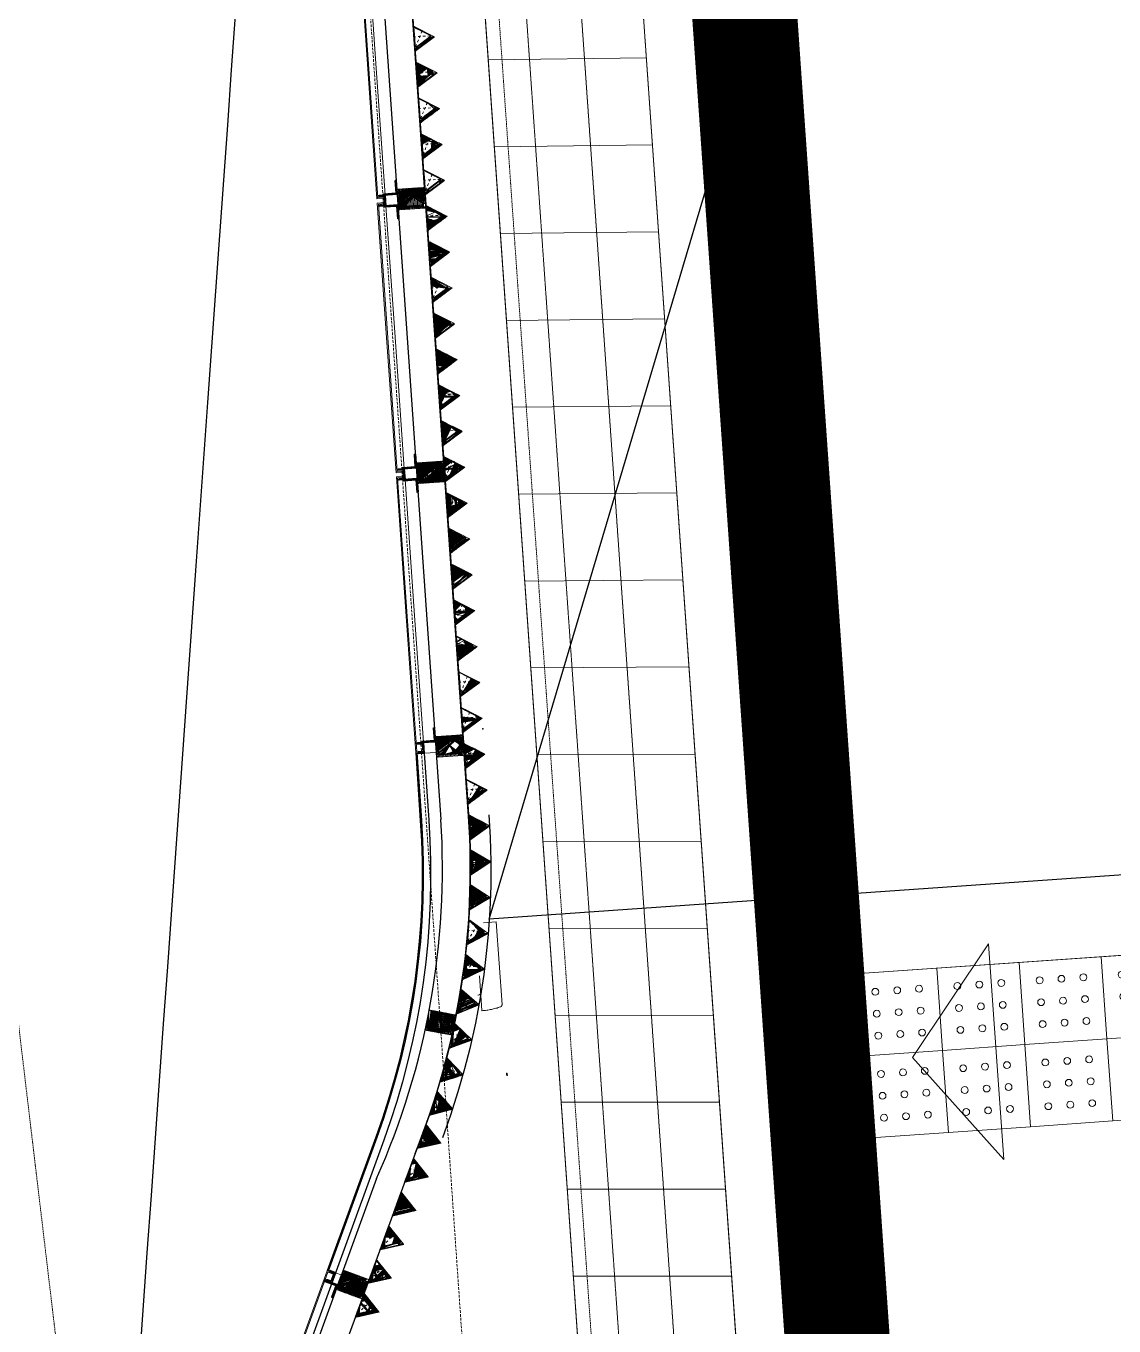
# Model space of a CAD drawing. Header units: millimetres. Extents: x 306 to 836129804, y -168137 to 818603917.
# Drawn here: x 834579970 to 834583933, y 818002923 to 818007661 of the extents above; entities that cross this region are included whole.
import ezdxf
from ezdxf.xclip import XClip

# ---------------------------------------------------------------- set-up
doc = ezdxf.new("R2010")
doc.units = ezdxf.units.MM
doc.header["$LTSCALE"] = 3
doc.header["$XCLIPFRAME"] = 0
doc.header["$PDMODE"] = 3
doc.header["$PDSIZE"] = 0.1
for name, pattern in [('ACAD_ISO03W100', [30, 12, -18]), ('B0606', [0.7813, 0.39065, -0.39065]), ('B0701', [2.34375, 1.5625, -0.78125]), ('B0703', [4.6875, 3.125, -1.5625]), ('Dash', [6, 3, -3]), ('Dash2', [6, 3, -3]), ('DASHED', [0.75, 0.5, -0.25])]:
    doc.linetypes.add(name, pattern=pattern)
for name, color, linetype, lineweight in [('3A35X-MAPE-P-CE-00-0$0$UAJ-05SYMB-a', 251, 'Continuous', 9), ('A-DETL-MBND', 251, 'Continuous', 13), ('Eva-New', 1, 'ACAD_ISO03W100', 18), ('Hatch (LTC&CB)', 252, 'Continuous', 35), ('UAJ-08META', 251, 'Continuous', 9), ('UAJ-21EXWA', 251, 'Continuous', 35), ('UAJ-21EXWA-a', 251, 'Continuous', 9), ('UAJ-21EXWA-c', 251, 'Continuous', 9), ('UAJ-22INWA', 251, 'Continuous', 35), ('UAJ-22INWA-a', 251, 'Continuous', 13), ('UAJ-23FLOR-h', 251, 'Continuous', 9), ('UAJ-23FLOR-y', 251, 'B0701', 9), ('UAJ-23FLOR-z', 251, 'B0703', 9), ('UAJ-32INFR-h', 251, 'Continuous', 9), ('UAJ-43FLFI-a', 251, 'Continuous', 0)]:
    doc.layers.add(name, color=color, linetype=linetype, lineweight=lineweight)
for name, color, linetype in [('_ANCILIARY HATCH', 1, 'Continuous'), ('_base', 251, 'Continuous'), ('_LTC', 251, 'Continuous'), ('_PARCEL BOUNDARY', 10, 'DASHED'), ('UAJ-90.5LAND', 251, 'Continuous')]:
    doc.layers.add(name, color=color, linetype=linetype)
doc.layers.get('UAJ-90.5LAND').off()
pattern_1 = [(45.00000000000012, (-109416.8442187309, -41196.64336895943), (-1.68379802270047, 1.683798022700463), []), (45.00000000000012, (-109415.7216861248, -41196.64336895943), (-1.68379802270047, 1.683798022700463), [])]

# ---------------------------------------------------------------- blocks, each defined once
blk = doc.blocks.new('SITE SLAB EDGE')
at = {"layer": 'A-DETL-MBND', "linetype": 'Continuous', "lineweight": 9, "elevation": 0.1232337725241558}
blk.add_lwpolyline([(-7012.872896918212, -44672.49956727235), (-4762.924683443969, -35912.49520633428), (-1871.170911264489, -44672.58578513574)], dxfattribs=at)
at = {"layer": 'UAJ-21EXWA'}
blk.add_line((-871.2646140982397, -44672.59457303805, 11000.62573784339), (-7012.885066950577, -44672.58809207904, 11000.66661525206), dxfattribs=at)
blk = doc.blocks.new('p32 uns')
at = {"linetype": 'Dash2', "lineweight": 13, "rotation": 4.000000000000001}
blk.add_blockref('SITE SLAB EDGE', (461907.9564732313, -261484.3400754929), dxfattribs=at)
blk = doc.blocks.new('GBP-P32-L00')
at = {"layer": 'UAJ-90.5LAND'}
blk.add_blockref('p32 uns', (834123619.6366563, 818311064.1160116), dxfattribs=at)
blk = doc.blocks.new('3A35X-MAGP-P-LD-00-0')
at = {"layer": '_base'}
blk.add_line((834586787.5835279, 818004764.5790011), (834581657.5779444, 818004405.9528768), dxfattribs=at)
blk.add_lwpolyline([(834581657.5779444, 818004405.9528768), (834583754.0550383, 818011469.3528466), (834586787.5835233, 818004764.5790652)], dxfattribs=at)
blk = doc.blocks.new('TECT 1')
at = {"layer": 'UAJ-43FLFI-a'}
blk.add_lwpolyline([(-59076.78399813175, 46774.62326622009), (-58776.78399825096, 46774.62326622009), (-58776.78399825096, 46474.62326622009), (-59076.78399813175, 46474.62326622009)], close=True, dxfattribs=at)
for centre in [(-59006.7840025425, 46704.6232624054), (-58926.7840025425, 46704.62326622009), (-58846.78400290012, 46704.62326967716), (-59006.78399837017, 46624.6232625246), (-58926.78399825096, 46624.6232663393), (-58846.78399837017, 46624.62326967716), (-59006.78399443626, 46544.6232625246), (-58926.78399443626, 46544.62326622009), (-58846.78399443626, 46544.62326967716)]:
    blk.add_circle(centre, 12.49999988079071, dxfattribs=at)
blk = doc.blocks.new('*U1122')
at = {"layer": 'UAJ-43FLFI-a', "rotation": 180.0000000006504}
for p in [(-58776.7839987716, 46474.62326551232), (-58776.78399867181, 46174.62326536152)]:
    blk.add_blockref('TECT 1', p, dxfattribs=at)
blk = doc.blocks.new('*U1123')
at = {"layer": 'UAJ-43FLFI-a', "color": 0, "linetype": 'ByBlock', "lineweight": -2, "transparency": 16777216, "rotation": 183.9987108891974}
for p in [(834584026.6748786, 818032405.9650335), (834584325.9445645, 818032426.8852423), (834583428.135507, 818032364.124616), (834583727.4051927, 818032385.0448247), (834582530.3264494, 818032301.3639896), (834582829.5961353, 818032322.2841984), (834583128.8658211, 818032343.2044072), (834581931.7870777, 818032259.523572), (834582231.0567635, 818032280.4437808), (834581333.247706, 818032217.6831545), (834581632.5173919, 818032238.6033633)]:
    blk.add_blockref('*U1122', p, dxfattribs=at)
blk = doc.blocks.new('*U2747')
at = {"layer": 'UAJ-08META'}
for points in [[(-149.9596436059248, 20236.47634795928, 0.4694968965557905), (-148.7202528253099, 20235.47623343792, 0.06957177866316808), (-79.70652264426613, 20245.13360806912, 0.1692726632853692), (-74.95964361320219, 20248.85401134531, -0.9968675389762413), (-74.95964361320219, 20248.85401134531, -0.001568687437969544), (-74.95964361320219, 20248.85401134531, 0.7164233928990368), (-74.95964361320219, 20248.85401134531, -0.001568687437623276), (-74.95964361320219, 20248.85401134531), (-74.97982232358996, 20258.78814953356), (-74.97982232706065, 20502.62791239461), (-149.9798223270606, 20502.62791263303), (-149.9596436059248, 20236.47634795928, -3.687036796879015)], [(-74.97982232706065, 20505.62791275224), (-6.450843270044897e-07, 20505.62791272449), (0.02230720977539164, 20204.30765622369, -0.3371827757911041), (-6.694854941939326, 20195.47741129822, -0.06783116957869373), (-73.98077894794389, 20186.36521245684, -0.4138860249649196), (-74.9798221743105, 20187.36521199966), (-74.97982149721324, 20505.62791251382)]]:
    blk.add_lwpolyline(points, format="xyb", dxfattribs=at)
blk = doc.blocks.new('*U1563')
at = {"layer": 'UAJ-21EXWA'}
for points in [[(85.00000035762787, 241), (85.00000071525574, 223.1525490283966), (54.00000011920929, 223.1525489091873), (54.00000011920929, 241.0000002384186), (50, 241.0000003576279), (50, 219.152548789978), (89.00000059604645, 219.1525489091873), (89.00000035762787, 241.0000002384186)], [(1085.000000238419, 241), (1085.000000715256, 223.1525489091873), (1054, 223.152548789978), (1054.000000119209, 241.0000002384186), (1050, 241.0000003576279), (1050, 219.152548789978), (1089.000000715256, 219.152548789978), (1089.000000357628, 241.0000002384186)], [(2085.000000238419, 241.0000000464916), (2085.000000715256, 223.152548955679), (2054, 223.1525488364697), (2054.000000119209, 241.0000002849102), (2050, 241.0000004041195), (2050, 219.1525488364697), (2089.000000715256, 219.1525488364697), (2089.000000357628, 241.0000002849102)]]:
    blk.add_lwpolyline(points, close=True, dxfattribs=at)
for points in [[(93.00000029812452, 224.9575130894608), (93.00000029812452, 178.9575130894608), (139.0000002981245, 178.9575130894608), (139.0000002981245, 174.9575130894608), (89.00000029812452, 174.9575132086701), (89.00000041733381, 224.9575129702515), (93.00000041733381, 224.9575129702515)], [(1045.99999934445, 224.9575130894608), (1045.99999946366, 178.9575132086701), (999.9999994636595, 178.9575130894608), (999.9999993444502, 174.9575129702515), (1049.99999934445, 174.9575130894608), (1049.99999946366, 224.9575130894608), (1045.999999225241, 224.9575130894608)], [(1093.000000298125, 224.9575129702515), (1093.000000178915, 178.9575130894608), (1139.000000298125, 178.9575130894608), (1139.000000298125, 174.9575130894608), (1089.000000298125, 174.9575130894608), (1089.000000298125, 224.9575128510422), (1093.000000536543, 224.9575129702515)], [(2045.99999934445, 224.9575131359524), (2045.99999946366, 178.9575132551617), (1999.99999946366, 178.9575131359524), (1999.99999934445, 174.9575130167431), (2049.99999934445, 174.9575131359524), (2049.99999946366, 224.9575131359524), (2045.999999225241, 224.9575131359524)], [(2093.000000298125, 224.9575130167431), (2093.000000178915, 178.9575131359524), (2139.000000298125, 178.9575131359524), (2139.000000298125, 174.9575131359524), (2089.000000298125, 174.9575131359524), (2089.000000298125, 224.9575128975339), (2093.000000536543, 224.9575130167431)]]:
    blk.add_lwpolyline(points, dxfattribs=at)
at = {"layer": 'UAJ-21EXWA-a'}
for points in [[(569.5000003576279, 250.0000039339066), (53.99999990708167, 250.0000001192093), (54.00000014550025, 224.1525490283966), (58.00000014550025, 224.1525490283966), (58.00000014550025, 246.0000003576279), (569.5000003576279, 246.0000039339066)], [(569.5000003576279, 250.0000040531158), (1062.000000476837, 250.0000001192093), (1062.000000238419, 224.1525489091873), (1058.000000238419, 224.1525490283966), (1058.000000238419, 246.0000003576279), (569.5000003576279, 246.0000039339066)], [(1569.500000357628, 250.0000038146973), (1077.000000476837, 250), (1077.000000715256, 224.1525489091873), (1081.000000715256, 224.1525490283966), (1081.000000715256, 246.0000002384186), (1569.500000357628, 246.0000038146973)], [(1569.500000357628, 250.0000040996075), (2062.000000476837, 250.0000001657009), (2062.000000238419, 224.152548955679), (2058.000000238419, 224.1525490748882), (2058.000000238419, 246.0000004041195), (1569.500000357628, 246.0000039803982)], [(2569.500000357628, 250.0000038611889), (2077.000000476837, 250.0000000464916), (2077.000000715256, 224.152548955679), (2081.000000715256, 224.1525490748882), (2081.000000715256, 246.0000002849102), (2569.500000357628, 246.0000038611889)], [(2569.500000357628, 250.0000041460991), (3062.000000476837, 250.0000002121925), (3062.000000238419, 224.1525490021706), (3058.000000238419, 224.1525491213798), (3058.000000238419, 246.0000004506111), (2569.500000357628, 246.0000040268898)]]:
    blk.add_lwpolyline(points, dxfattribs=at)
at = {"layer": 'UAJ-21EXWA-c'}
blk.add_line((50.00000010536917, 174.9575130894608), (89.00000029812452, 174.9575132086701), dxfattribs=at)
for points in [[(89.00000035762787, 241.0000002384186), (89.00000023841858, 246.0000003576279)], [(1050, 241.0000001192093), (1050, 246.0000003576279)], [(1089.000000357628, 241.0000002384186), (1089.000000119209, 246.0000002384186)], [(2050, 241.0000001657009), (2050, 246.0000004041195)], [(2089.000000357628, 241.0000002849102), (2089.000000119209, 246.0000002849102)], [(50.00000010536917, 174.9575130894608), (50, 219.152548789978)], [(89.00000059604645, 219.1525489091873), (89.00000041733381, 224.9575129702515)], [(89.00000059604645, 219.1525489091873), (569.5000004768372, 219.1525490283966)], [(1050, 219.152548789978), (569.5000004768372, 219.152548789978)], [(1049.99999946366, 224.9575130894608), (1050, 219.152548789978)], [(1089.000000715256, 219.152548789978), (1089.000000298125, 224.9575128510422)], [(1089.000000715256, 219.152548789978), (1569.500000357628, 219.1525490283966)], [(2050, 219.1525488364697), (1569.500000476837, 219.1525488364697)], [(2049.99999946366, 224.9575131359524), (2050, 219.1525488364697)], [(2089.000000715256, 219.1525488364697), (2089.000000298125, 224.9575128975339)], [(2089.000000715256, 219.1525488364697), (2569.500000357628, 219.1525490748882)], [(3050, 219.1525488829613), (2569.500000476837, 219.1525488829613)]]:
    blk.add_lwpolyline(points, dxfattribs=at)
blk = doc.blocks.new('*U1564')
at = {"layer": 'UAJ-21EXWA'}
for points in [[(85.00000035762787, 241), (85.00000071525574, 223.1525490283966), (54.00000011920929, 223.1525489091873), (54.00000011920929, 241.0000002384186), (50, 241.0000003576279), (50, 219.152548789978), (89.00000059604645, 219.1525489091873), (89.00000035762787, 241.0000002384186)], [(1085.000000238419, 241), (1085.000000715256, 223.1525489091873), (1054, 223.152548789978), (1054.000000119209, 241.0000002384186), (1050, 241.0000003576279), (1050, 219.152548789978), (1089.000000715256, 219.152548789978), (1089.000000357628, 241.0000002384186)], [(2082.65890061173, 240.9999998500018), (2082.658900969358, 223.1525487591891), (2051.658900373311, 223.1525486399798), (2051.65890049252, 240.9999999692111), (2047.658900254102, 241.0000002076297), (2047.658900373311, 219.1525485207706), (2086.658900969358, 219.1525486399798), (2086.65890061173, 240.9999999692111)]]:
    blk.add_lwpolyline(points, close=True, dxfattribs=at)
for points in [[(93.00000024524735, 247.1358023491725), (93.00000024524735, 201.1358023491725), (139.0000002452473, 201.1358023491725), (139.0000002452473, 197.1358023491725), (89.00000024524735, 197.1358024683817), (89.00000036445664, 247.1358022299632), (93.00000036445664, 247.1358022299632)], [(1045.999999291573, 247.1358023491725), (1045.999999410782, 201.1358024683817), (999.9999994107824, 201.1358023491725), (999.9999992915731, 197.1358022299632), (1049.999999291573, 197.1358023491725), (1049.999999410782, 247.1358023491725), (1045.999999172364, 247.1358023491725)], [(1093.000000245248, 247.1358022299632), (1093.000000126038, 201.1358023491725), (1139.000000245248, 201.1358023491725), (1139.000000245248, 197.1358023491725), (1089.000000245248, 197.1358023491725), (1089.000000245248, 247.1358021107539), (1093.000000483666, 247.1358022299632)], [(2043.658899545675, 247.1358021991742), (2043.658899664885, 201.1358021991742), (1997.658899784094, 201.1358021991742), (1997.658899545675, 197.1358020799649), (2047.658899545675, 197.1358020799649), (2047.658899784094, 247.1358020799649), (2043.658899426466, 247.1358021991742)]]:
    blk.add_lwpolyline(points, dxfattribs=at)
at = {"layer": 'UAJ-21EXWA-a'}
for points in [[(-1125.585230831924, 250.0000045711721), (2082.658901138105, 250.0000005492952), (2082.658900780477, 224.152549220064), (2078.658900899687, 224.1525493392733), (2078.658901018896, 246.0000005492952), (-1125.585230951134, 246.0000043327535)], [(569.5000003576279, 250.0000039339066), (53.99999990708167, 250.0000001192093), (54.00000014550025, 224.1525490283966), (58.00000014550025, 224.1525490283966), (58.00000014550025, 246.0000003576279), (569.5000003576279, 246.0000039339066)], [(569.5000003576279, 250.0000040531158), (1062.000000476837, 250.0000001192093), (1062.000000238419, 224.1525489091873), (1058.000000238419, 224.1525490283966), (1058.000000238419, 246.0000003576279), (569.5000003576279, 246.0000039339066)], [(1569.500000357628, 250.0000038146973), (1077.000000476837, 250), (1077.000000715256, 224.1525489091873), (1081.000000715256, 224.1525490283966), (1081.000000715256, 246.0000002384186), (1569.500000357628, 246.0000038146973)]]:
    blk.add_lwpolyline(points, dxfattribs=at)
at = {"layer": 'UAJ-21EXWA-c'}
for p, q in [((50.00000005249201, 197.1358023491725), (89.00000024524735, 197.1358024683817)), ((2086.658900653793, 197.1358020799649), (2047.658899545675, 197.1358020799649)), ((2086.658900969358, 219.1525486399798), (2086.658900653793, 197.1358020799649))]:
    blk.add_line(p, q, dxfattribs=at)
for points in [[(89.00000059604645, 219.1525489091873), (89.00000036445664, 247.1358022299632)], [(89.00000035762787, 241.0000002384186), (89.00000023841858, 246.0000003576279)], [(1049.999999410782, 247.1358023491725), (1050, 219.152548789978)], [(1050, 241.0000001192093), (1050, 246.0000003576279)], [(1089.000000715256, 219.152548789978), (1089.000000245248, 247.1358021107539)], [(1089.000000357628, 241.0000002384186), (1089.000000119209, 246.0000002384186)], [(2047.658899784094, 247.1358020799649), (2047.658900373311, 219.1525485207706)], [(2047.658900254102, 240.9999999692111), (2047.658900254102, 246.0000002076297)], [(2047.658900373311, 219.1525485207706), (-1125.585230831924, 219.1525493080343)], [(50.00000005249201, 197.1358023491725), (50, 219.152548789978)], [(89.00000059604645, 219.1525489091873), (569.5000004768372, 219.1525490283966)], [(1050, 219.152548789978), (569.5000004768372, 219.152548789978)], [(1089.000000715256, 219.152548789978), (1569.500000357628, 219.1525490283966)]]:
    blk.add_lwpolyline(points, dxfattribs=at)
blk = doc.blocks.new('*U|REF31821679')
at = {"layer": 'UAJ-32INFR-h'}
h = blk.add_hatch(dxfattribs=at)
h.set_pattern_fill('STAAL', color=256, style=0)
h.set_pattern_definition([(45, (0, 0), (-4.999999779477807, 4.999999779477808), []), (45, (1.7, 0), (-4.999999779477807, 4.999999779477808), []), (45, (1.8, 0), (-4.999999779477807, 4.999999779477808), []), (45, (1.9, 0), (-4.999999779477807, 4.999999779477808), []), (45, (2, 0), (-4.999999779477807, 4.999999779477808), []), (45, (2.1, 0), (-4.999999779477807, 4.999999779477808), []), (45, (2.2, 0), (-4.999999779477807, 4.999999779477808), []), (45, (2.3, 0), (-4.999999779477807, 4.999999779477808), [])])
edge = h.paths.add_edge_path(flags=16)
edge.add_arc((-40.499999999995, -28), 1.5, 180, 394.9306585423736)
edge.add_line((-40.499999999995, -29.5), (40.500000000005, -29.49999999999909))
edge.add_arc((40.500000000005, -27.99999999999909), 1.5, 270, 360)
edge.add_line((42.000000000005, -27.99999999999909), (41.99999999999864, 28.00000000000182))
edge.add_arc((40.49999999999864, 28.00000000000182), 1.5, 0, 90)
edge.add_line((40.49999999999864, 29.50000000000182), (-40.50000000000136, 29.50000000000182))
edge.add_arc((-40.50000000000136, 28.00000000000182), 1.5, 90, 180)
edge.add_line((-42.00000000000136, 28.00000000000182), (-41.999999999995, -28))
edge = h.paths.add_edge_path()
edge.add_arc((-45.499999999995, -32.99999999999909), 4.5, 180, 270)
edge.add_line((-45.499999999995, -37.49999999999909), (45.500000000005, -37.49999999999909))
edge.add_arc((45.500000000005, -32.99999999999909), 4.5, 270, 360)
edge.add_line((50.000000000005, -32.99999999999909), (50.00000000000045, 33))
edge.add_arc((45.50000000000045, 33), 4.5, 0, 90)
edge.add_line((45.50000000000045, 37.5), (-45.49999999999955, 37.50000000000182))
edge.add_arc((-45.49999999999955, 33.00000000000182), 4.5, 90, 180)
edge.add_line((-49.99999999999955, 33.00000000000182), (-49.999999999995, -32.99999999999909))
at = {"layer": 'UAJ-22INWA-a', "lineweight": -2}
for p, q in [((-49.99999999999955, 33.00000000000182), (-49.999999999995, -32.99999999999909)), ((45.50000000000045, 37.5), (-45.49999999999955, 37.50000000000182)), ((-42.00000000000136, 28.00000000000182), (-41.999999999995, -28)), ((40.49999999999864, 29.50000000000182), (-40.50000000000136, 29.50000000000182)), ((42.000000000005, -27.99999999999909), (41.99999999999864, 28.00000000000182)), ((50.000000000005, -32.99999999999909), (50.00000000000045, 33)), ((-45.499999999995, -37.49999999999909), (45.500000000005, -37.49999999999909)), ((-40.499999999995, -29.5), (40.500000000005, -29.49999999999909))]:
    blk.add_line(p, q, dxfattribs=at)
for centre, radius, start, end in [((-45.49999999999955, 33.00000000000182), 4.5, 90, 180), ((-40.50000000000136, 28.00000000000182), 1.5, 90, 180), ((40.49999999999864, 28.00000000000182), 1.5, 0, 90), ((45.50000000000045, 33), 4.5, 0, 90), ((-45.499999999995, -32.99999999999909), 4.5, 180, 270), ((-40.499999999995, -28), 1.5, 180, 34.93065854237359), ((40.500000000005, -27.99999999999909), 1.5, 270, 0), ((45.500000000005, -32.99999999999909), 4.5, 270, 0)]:
    blk.add_arc(centre, radius, start, end, dxfattribs=at)
blk = doc.blocks.new('*U2899')
at = {"layer": 'UAJ-08META', "rotation": 90.00000001114431}
blk.add_blockref('*U|REF31821679', (67.54939053738819, 50.00000004808722), dxfattribs=at)
blk = doc.blocks.new('*U2898')
at = {"layer": '_LTC', "linetype": 'ByBlock', "lineweight": -2, "transparency": 16777216}
for p, rotation in [((834581319.5710564, 818007095.5830895), 273.9989084043776), ((834581389.3085246, 818006098.0177104), 273.9989084043776), ((834581459.0459929, 818005100.4523313), 273.9989084043776), ((834581444.1532556, 818004104.0957042), 259.5439163853001), ((834581135.7386928, 818003154.3739179), 249.9773252288942)]:
    blk.add_blockref('*U2899', p, dxfattribs=dict(at, rotation=rotation))
blk = doc.blocks.new('21_UNS-EXWA-Facade Triangle Extrusion')
at = {"layer": 'UAJ-08META'}
h = blk.add_hatch(dxfattribs=at)
h.set_pattern_fill('ANSI32', color=256, scale=0.25, angle=-3.998908525866516)
h.set_pattern_definition(pattern_1)
edge = h.paths.add_edge_path()
edge.add_line((-75.01259005069733, -47.16361486911774), (-67.87473440170288, -33.6935887336731))
edge.add_line((-67.87473440170288, -33.6935887336731), (-65.25258207321167, -37.77321720123291))
edge.add_line((-65.25258207321167, -37.77321720123291), (-63.57014775276184, -36.69184410572052))
edge.add_line((-63.57014775276184, -36.69184410572052), (-66.191903591156, -32.612832903862))
edge.add_line((-66.191903591156, -32.612832903862), (-64.50235915184021, -31.54252290725708))
edge.add_line((-64.50235915184021, -31.54252290725708), (-61.88771343231201, -35.61047101020813))
edge.add_line((-61.88771343231201, -35.61047101020813), (-60.20527946949005, -34.5290983915329))
edge.add_line((-60.20527946949005, -34.5290983915329), (-62.82474744319916, -30.45036041736603))
edge.add_line((-62.82474744319916, -30.45036041736603), (-20.0749454498291, -2.995363593101501))
edge.add_line((-20.0749454498291, -2.995363593101501), (-17.46405339241028, -7.057471752166748))
edge.add_line((-17.46405339241028, -7.057471752166748), (-15.78161954879761, -5.976099371910095))
edge.add_line((-15.78161954879761, -5.976099371910095), (-18.39626514911652, -1.908150553703308))
edge.add_line((-18.39626514911652, -1.908150553703308), (-16.71758425235748, -0.8209383487701416))
edge.add_line((-16.71758425235748, -0.8209383487701416), (-14.09918510913849, -4.894726157188416))
edge.add_line((-14.09918510913849, -4.894726157188416), (-12.41675090789795, -3.813353180885315))
edge.add_line((-12.41675090789795, -3.813353180885315), (-15.0389039516449, 0.2662745714187622))
edge.add_line((-15.0389039516449, 0.2662745714187622), (-0.8188365697860718, 0.4905227422714233))
edge.add_line((-0.8188365697860718, 0.4905227422714233), (-71.2157564163208, 42.66169381141663))
edge.add_arc((-72.50049510525452, 40.51706179758747), 2.499999994716807, 59.07634435006711, 179.9920953721348)
edge.add_line((-75.0004950761795, 40.51740670204163), (-75.01273441314697, -48.20710110664368))
edge.add_line((-75.01273441314697, -48.20710110664368), (-75.01259005069733, -47.16361486911774))
edge = h.paths.add_edge_path(flags=16)
edge.add_line((-68.6583776473999, -31.22540402412415), (-16.1267796754837, 2.53891122341156))
edge.add_arc((-17.47850388801287, 4.641966418766378), 2.499999900289295, 302.7306025113452, 419.0763484705993)
edge.add_line((-16.19376540184021, 6.786598443984985), (-72.5004950761795, 40.51706194877625))
edge.add_line((-72.5004950761795, 40.51706194877625), (-72.51010143756866, -29.12200355529785))
edge.add_arc((-70.0101015365577, -29.12234859176267), 2.499999924820999, 179.9920923464523, 302.7305933400276)
h = blk.add_hatch(dxfattribs=at)
h.set_pattern_fill('ANSI32', color=256, scale=0.25, angle=-3.998908525866516)
h.set_pattern_definition(pattern_1)
h.paths.add_polyline_path([(-62.61064434051514, -37.26119458675385), (-65.49787187576294, -32.76788723468781), (-64.65470325946808, -32.23022532463074), (-61.76762568950653, -36.72203266620636), (-14.82031857967377, -6.546976327896118), (-17.70624601840973, -2.056959748268127), (-16.86690068244934, -1.513350248336792), (-13.97909653186798, -6.006286859512329), (-4.745509028434753, -0.07146263122558594), (0, 0), (-75.01273441314697, -48.20710110664368), (-72.51210236549377, -43.62797057628632), (-62.60884714126587, -37.26272201538086)])
for points in [[(-75.01259005069733, -47.16361486911774), (-67.87473440170288, -33.6935887336731), (-65.25258207321167, -37.77321720123291), (-63.57014775276184, -36.69184410572052), (-66.191903591156, -32.612832903862), (-64.50235915184021, -31.54252290725708), (-61.88771343231201, -35.61047101020813), (-60.20527946949005, -34.5290983915329), (-62.82474744319916, -30.45036041736603), (-20.0749454498291, -2.995363593101501), (-17.46405339241028, -7.057471752166748), (-15.78161954879761, -5.976099371910095), (-18.39626514911652, -1.908150553703308), (-16.71758425235748, -0.8209383487701416), (-14.09918510913849, -4.894726157188416), (-12.41675090789795, -3.813353180885315), (-15.0389039516449, 0.2662745714187622), (-0.8188365697860718, 0.4905227422714233), (-71.2157564163208, 42.66169381141663, 0.5826902400280833), (-75.0004950761795, 40.51740670204163), (-75.01273441314697, -48.20710110664368)], [(-68.6583776473999, -31.22540402412415), (-16.1267796754837, 2.53891122341156, 0.5562828354535237), (-16.19376540184021, 6.786598443984985), (-72.5004950761795, 40.51706194877625), (-72.51010143756866, -29.12200355529785, 0.593393664896227)]]:
    blk.add_lwpolyline(points, format="xyb", close=True, dxfattribs=at)
blk.add_lwpolyline([(-62.61064434051514, -37.26119458675385), (-65.49787187576294, -32.76788723468781), (-64.65470325946808, -32.23022532463074), (-61.76762568950653, -36.72203266620636), (-14.82031857967377, -6.546976327896118), (-17.70624601840973, -2.056959748268127), (-16.86690068244934, -1.513350248336792), (-13.97909653186798, -6.006286859512329), (-4.745509028434753, -0.07146263122558594), (0, 0), (-75.01273441314697, -48.20710110664368), (-72.51210236549377, -43.62797057628632), (-62.60884714126587, -37.26272201538086)], close=True, dxfattribs=at)
at = {"layer": 'UAJ-08META', "linetype": 'Dash'}
for points in [[(-14.97881484031677, 4.68138599395752), (-72.50529825687408, 5.697529196739197)], [(-71.2083113193512, -31.31649792194366), (-44.34713017940521, 23.65182995796204)]]:
    blk.add_lwpolyline(points, dxfattribs=at)
at = {"layer": 'UAJ-08META'}
blk.add_lwpolyline([(-18.12446212768555, -2.327821254730225), (-18.12287628650665, -2.326794028282166)], dxfattribs=at)
blk = doc.blocks.new('*U2901')
at = {"rotation": 90.00791386077486}
blk.add_blockref('21_UNS-EXWA-Facade Triangle Extrusion', (2.295247900369452e-07, -1.355457278356874e-07), dxfattribs=at)
blk = doc.blocks.new('*U2900')
at = {"layer": '_LTC', "linetype": 'ByBlock', "lineweight": -2, "transparency": 16777216}
for p, rotation in [((834581458.2685826, 818007620.9842993), 273.998908396004), ((834581467.4041909, 818007490.3032347), 273.998908396004), ((834581476.5397992, 818007359.62217), 273.998908396004), ((834581485.6754075, 818007228.9411054), 273.998908396004), ((834581494.8110158, 818007098.2600406), 273.998908396004), ((834581503.9466242, 818006967.578976), 273.998908396004), ((834581513.0822325, 818006836.8979113), 273.998908396004), ((834581522.2178408, 818006706.2168467), 273.998908396004), ((834581531.3534491, 818006575.5357821), 273.998908396004), ((834581540.4890574, 818006444.8547174), 273.998908396004), ((834581549.6246657, 818006314.1736528), 273.998908396004), ((834581558.760274, 818006183.492588), 273.998908396004), ((834581567.8958824, 818006052.8115234), 273.998908396004), ((834581577.0314907, 818005922.1304587), 273.998908396004), ((834581586.167099, 818005791.4493941), 273.998908396004), ((834581595.3027073, 818005660.7683294), 273.998908396004), ((834581604.4383156, 818005530.0872648), 273.998908396004), ((834581613.573924, 818005399.4062), 273.998908396004), ((834581622.7095323, 818005268.7251354), 273.998908396004), ((834581631.8451406, 818005138.0440708), 273.998908396004), ((834581640.9807489, 818005007.3630061), 273.998908396004), ((834581650.1163572, 818004876.6819415), 273.998908396004), ((834581658.9748633, 818004745.982803), 273.1975683145041), ((834581663.2624911, 818004615.0646143), 270.554014282742), ((834581661.507301, 818004484.0879935), 267.9104602509803), ((834581653.7130287, 818004353.3317119), 265.2669062192186), ((834581639.8962635, 818004223.0740714), 262.623352187457), ((834581620.0864134, 818004093.5923132), 259.9797981556951), ((834581594.3256414, 818003965.1620266), 257.3362441239334), ((834581562.668777, 818003838.0565633), 254.6926900921717), ((834581525.1831987, 818003712.5464549), 252.0491360604101), ((834581481.948691, 818003588.8988377), 249.4055820286484), ((834581435.686388, 818003466.349708), 249.9773252279808), ((834581390.8330361, 818003343.2677157), 249.9773252279808), ((834581345.9796841, 818003220.1857234), 249.9773252279808), ((834581301.1263323, 818003097.1037312), 249.9773252279808), ((834581256.2729803, 818002974.0217389), 249.9773252279808)]:
    blk.add_blockref('*U2901', p, dxfattribs=dict(at, rotation=rotation))
blk = doc.blocks.new('FAC-00-0')
at = {"layer": '_LTC'}
for points in [[(834580346.3223271, 818021017.5001332), (834581481.0481629, 818004768.9158247)], [(834580451.1945491, 818020951.2535303), (834581583.6041774, 818004752.6068808)], [(834581389.9780122, 818005012.371872), (834581406.168739, 818004764.6647233)], [(834581393.9682736, 818005012.6508193), (834581410.1623082, 818004764.8914487)], [(834581437.1189009, 818004766.4218452), (834581441.2992318, 818004692.7889824), (834581443.5639349, 818004618.6791921), (834581443.8893547, 818004544.5355211), (834581442.2748295, 818004470.3960929), (834581438.7212464, 818004396.3242812), (834581433.2321417, 818004322.3833666), (834581425.8108377, 818004248.6113322), (834581416.4606624, 818004175.0461606), (834581405.1891216, 818004101.7507907), (834581392.0063453, 818004028.7877787), (834581376.9196076, 818003956.1945522), (834581359.9361895, 818003884.008537), (834581341.0701313, 818003812.2915359), (834581320.3380443, 818003741.1047049), (834581297.7510757, 818003670.4845058), (834581273.3871849, 818003600.6588634), (834579986.4205078, 818000061.8005719)], [(834581406.168739, 818004764.6647233), (834581410.3260832, 818004691.4367503), (834581412.5660133, 818004618.1376301), (834581412.8878734, 818004544.8049994), (834581411.2910075, 818004471.476495), (834581407.7762928, 818004398.2148664), (834581402.3472319, 818004325.0827698), (834581395.0071073, 818004252.1177039), (834581385.7592013, 818004179.3571675), (834581374.6109452, 818004106.8634791), (834581361.5723695, 818004034.698578), (834581346.6506585, 818003962.899414), (834581329.8529972, 818003891.5029366), (834581311.1932863, 818003820.5703394), (834581290.6879743, 818003750.1621757), (834581268.3480688, 818003680.3144413), (834581244.1845771, 818003611.0631325), (834581067.057454, 818003124.0048432)], [(834581410.1623082, 818004764.8914487), (834581414.3226185, 818004691.6112319), (834581416.5657452, 818004618.207509), (834581416.8880646, 818004544.7702279), (834581415.28892, 818004471.3370882), (834581411.76919, 818004397.97092), (834581406.3323816, 818004324.7344598), (834581398.9817822, 818004251.6652689), (834581389.7206801, 818004178.8009084), (834581378.5565163, 818004106.2037774), (834581365.4993341, 818004033.9358941), (834581350.5563294, 818003962.0342705), (834581333.7346994, 818003890.5359173), (834581315.0483631, 818003819.5021067), (834581294.5137898, 818003748.9934697), (834581272.1420052, 818003679.0460626), (834581247.9526556, 818003609.7206461), (834581070.8165362, 818003122.6376191)], [(834581387.0943226, 818003552.0554935), (834580162.6187688, 818000195.9774055)], [(834581246.9038662, 818003460.5389277), (834579991.7973335, 818000009.2886041)]]:
    blk.add_lwpolyline(points, dxfattribs=at)
for points in [[(834581387.0943224, 818003552.0554934, 0.1139351531666396), (834581581.6652867, 818004780.3838959), (834580446.0788555, 818021024.4738792)], [(834581581.6652869, 818004780.3838961, -0.1142697971103434), (834581385.7237309, 818003548.6697705, -0.1142697971103434)]]:
    blk.add_lwpolyline(points, format="xyb", dxfattribs=at)
at = {"layer": '_LTC', "elevation": 13699.99999999997}
blk.add_lwpolyline([(834581420.3974569, 818005010.4886811), (834581437.1189009, 818004766.4218452)], dxfattribs=at)
at = {"layer": '_LTC'}
blk.add_polyline3d([(834581656.1778631, 818004786.2652102, 14258.8958165305), (834581660.7565756, 818004703.5228891, 14260.11420036129), (834581663.0307326, 818004615.5560858, 14261.40685528804), (834581662.5950437, 818004527.4855826, 14262.69825256216), (834581659.3774884, 818004438.7982811, 14263.99584461995), (834581653.3453401, 818004350.2397244, 14265.28866205118), (834581647.7723129, 818004291.5138605, 14266.1443555641), (834581637.0322843, 818004203.4041724, 14267.42576127701), (834581624.0334268, 818004119.0057217, 14268.65041320488), (834581606.7543204, 818004026.772181, 14269.98560345636), (834581586.2560184, 818003934.6848385, 14271.31534818529), (834581567.1683813, 818003859.8263674, 14272.39382128829), (834581543.1080904, 818003775.7662525, 14273.60216772269), (834581516.2514234, 818003691.7564504, 14274.80690867714), (834581486.9974515, 818003608.8233225, 14275.99339839934)], dxfattribs=at)
blk.add_arc((834578719.6588504, 818004587.9720143), 2767.311257858959, 335.9610252482769, 3.74902468780318, dxfattribs=at)
blk.add_rational_spline([(834580077.3900777, 818035997.4791214), (834580437.0917654, 818034054.3349081), (834580602.4700614, 818033161.329403), (834580767.8483574, 818032268.323898), (834580949.9611539, 818031284.955718), (834581075.8892046, 818030294.4452341), (834581145.6328331, 818029296.7917677), (834581335.3021821, 818026583.6509713), (834581524.9715308, 818023870.5101748), (834581703.4389249, 818021317.6086571), (834581706.0106146, 818021280.8216103), (834581708.5823042, 818021244.0345637), (834581711.1539938, 818021207.247517), (834581713.1965545, 818021178.0295397), (834581693.9806505, 818021155.9249865), (834581664.7626766, 818021153.8823801), (834581299.0753304, 818021128.3174726), (834580933.3879842, 818021102.7525649), (834580567.7006379, 818021077.1876572), (834580554.2949414, 818021076.2509816), (834580542.2681971, 818021070.25536), (834580533.4514505, 818021060.1136129), (834580524.6347041, 818021049.9718657), (834580520.3702859, 818021037.2280517), (834580521.3074443, 818021023.822389), (834580899.6991928, 818015611.086328), (834581278.0909414, 818010198.3502669), (834581656.48269, 818004785.6142058), (834581686.6616603, 818004353.9166318), (834581619.0548282, 818003926.4790552), (834581457.1207048, 818003525.1675733), (834581156.5955538, 818002700.4971138), (834580856.0704025, 818001875.8266542), (834580555.5452513, 818001051.1561946), (834580428.5667853, 818000714.2497276), (834580305.2916387, 818000375.9706471), (834580185.7346454, 818000036.3596587)], [1, 1, 1, 1, 1, 1, 1, 1, 1, 1, 1, 1, 1, 0.8047382231132746, 0.8047382231132746, 0.9999999999999999, 1, 1, 1, 0.9492507227563662, 0.9492507227563662, 0.9999999999999999, 0.9492507227563663, 0.9492507227563663, 1, 1, 1, 1, 0.9829479213520105, 0.9829479213520105, 1, 1, 1, 1, 0.9999598891676805, 0.9999598891676805, 1], degree=3, knots=[0, 0, 0, 0, 2724.56956517957, 2724.56956517957, 2724.56956517957, 5723.230185049491, 5723.230185049491, 5723.230185049491, 13882.51734683393, 13882.51734683393, 13882.51734683393, 13883.51734683393, 13883.51734683393, 13883.51734683393, 13885.08814159524, 13885.08814159524, 13885.08814159524, 13886.08814159524, 13886.08814159524, 13886.08814159524, 13886.87355778052, 13886.87355778052, 13886.87355778052, 13887.65897396581, 13887.65897396581, 13887.65897396581, 13888.65897396581, 13888.65897396581, 13888.65897396581, 13889.11229864333, 13889.11229864333, 13889.11229864333, 13890.11229864333, 13890.11229864333, 13890.11229864333, 13890.13423798732, 13890.13423798732, 13890.13423798732, 13890.13423798732], dxfattribs=at)
for p in [(834581633.9865859, 818005099.734494, 13699.99999999999), (834581721.8441529, 818003842.9687017, 13699.99999999999), (834581722.0537294, 818003839.9707973, 13699.99999999999), (834581722.2633059, 818003836.9728929, 13699.99999999999)]:
    blk.add_point(p, dxfattribs=at)
for name in ['*U2900', '*U2898']:
    blk.add_blockref(name, (0, 0), dxfattribs=at)
for name, p, rotation in [('*U1563', (834581642.5031973, 818004975.893547, 13699.99999999997), 93.99890842239739), ('*U1564', (834580590.1347958, 818001081.3318697, 13699.99999999999), 70.01305684232364)]:
    blk.add_blockref(name, p, dxfattribs=dict(at, rotation=rotation))
ref = blk.add_blockref('*U2747', (834583113.2151031, 817983939.9430938), dxfattribs=dict(at, rotation=3.999563459413456))
XClip(ref).set_block_clipping_path([(0.44142627716064453, 20815.63948059082), (-250.9447981119156, 19142.72521877289), (-250.00947189331055, 0.9405784606933594), (0.4968515634536743, -0.5031164884567261)])
blk = doc.blocks.new('*U1692')
at = {"layer": 'UAJ-23FLOR-h'}
h = blk.add_hatch(dxfattribs=at)
h.set_pattern_fill('ANSI31', color=256, scale=100, angle=315)
h.set_pattern_definition([(0, (375.0000019279327, -31172.66991171575), (8.526512829121202e-14, 317.4999999999999), [])])
h.paths.add_polyline_path([(5.803960675621056e-06, -49187.14922003914), (-1.84947043635475e-06, 19014.47930908616), (574.9999962431809, 19014.47930907126), (575.0000043734492, -49187.14921969641)])
for p, q in [((5.949636713320191e-06, -49131.18757040911), (-1.998482048286527e-06, 19014.47930885455)), ((574.9999963176867, 19014.47930910282), (575.0000043703362, -49318.99956411961))]:
    blk.add_line(p, q, dxfattribs=at)
blk = doc.blocks.new('PB1')
at = {"layer": '_PARCEL BOUNDARY', "ltscale": 5, "const_width": 382.5, "flags": 128}
blk.add_lwpolyline([(834579180.0000008, 817441477.0994015), (834578344.0000008, 817453448.0992794), (834623997.0000008, 817456639.0992794), (834629227.0000008, 817381823.0992794), (834583575.0000008, 817378615.0994015)], close=True, dxfattribs=at)

msp = doc.modelspace()

# ---------------------------------------------------------------- block references
msp.add_blockref('FAC-00-0', (0, 0))

# ---------------------------------------------------------------- next in the draw order: hatches: boundary and pattern name
at = {"layer": '_ANCILIARY HATCH'}
h = msp.add_hatch(dxfattribs=at)
h.set_pattern_fill('CORK', color=256, scale=250, angle=3.998908350218276)
h.set_pattern_definition([(3.998908350218276, (0, 0), (-55.35411463791137, 791.8175196929233), []), (138.9989083502183, (423.5858171654173, -368.2317025275059), (-1472.92744632587, -1694.344000516116), [1122.5325, -1122.5325]), (138.9989083502183, (621.5401970886481, -354.3931738680281), (-1472.92744632587, -1694.344000516116), [1122.5325, -1122.5325]), (138.9989083502183, (819.494577011879, -340.5546452085503), (-1472.92744632587, -1694.344000516116), [1122.5325, -1122.5325])])
edge = h.paths.add_edge_path(flags=16)
edge.add_line((834589618.1268094, 818000118.7715201), (834585687.4764702, 818056299.0110068))
edge.add_line((834585687.4764702, 818056299.0110068), (834612518.7989925, 818058232.7219915))
edge.add_arc((834612494.2285203, 818056545.6339079), 1687.266994288412, 9.187916495490526, 89.16561271843813, ccw=False)
edge.add_line((834614159.8478141, 818056815.0448909), (834618401.0798162, 817996164.9822797))
edge.add_line((834618401.0798162, 817996164.9822797), (834594688.5511395, 817994507.6106793))
edge.add_line((834594688.5511395, 817994507.6106793), (834589618.1268094, 818000118.7715201))
edge = h.paths.add_edge_path()
edge.add_line((834619909.6823385, 817993768.7649117), (834615191.6236249, 818061235.0189149))
edge.add_arc((834615186.6358066, 818061234.6701063), 4.999999946729716, 4.000301895800094, 94.01408611669542)
edge.add_line((834615186.285798, 818061239.6578406), (834582996.3395478, 818058974.7334945))
edge.add_line((834582996.3395478, 818058974.7334945), (834587435.9467293, 817995536.5482974))
edge.add_line((834587435.9467293, 817995536.5482974), (834589273.49395, 817995667.4350014))
edge.add_line((834589273.49395, 817995667.4350014), (834590438.9627452, 817991708.7167664))
edge.add_line((834590438.9627452, 817991708.7167664), (834619905.0431669, 817993763.4282737))
edge.add_arc((834619904.6945201, 817993768.4161034), 4.999999953192322, 273.9984422827354, 364.0002978076708)
at = {"layer": 'Eva-New', "linetype": 'Continuous', "ltscale": 0.01}
h = msp.add_hatch(dxfattribs=at)
h.set_pattern_fill('ANSI31', color=8, scale=350, angle=4)
h.set_pattern_definition([(49, (0, 0), (-838.6710210225554, 729.0455959657013), [])])
edge = h.paths.add_edge_path()
edge.add_arc((834611513.5385946, 818068145.3264505), 14099.99999968531, 55.19002574308559, 154.5596091027724)
edge.add_line((834598780.7776825, 818074202.2893481), (834595240.3911003, 818066761.4558462))
edge.add_arc((834589822.417787, 818069339.3552195), 6000.000000233124, 273.9989064334658, 334.5546563119141, ccw=False)
edge.add_line((834590240.8423903, 818063353.9629304), (834585554.5350056, 818063026.3542768))
edge.add_arc((834584989.6617913, 818071106.6338656), 8099.999998867221, 264.220048196886, 273.9989064322582, ccw=False)
edge.add_line((834584173.925572, 818063047.8142), (834580415.7397891, 818063428.2282544))
edge.add_arc((834579106.5335116, 818050494.3201492), 12999.99999816069, 84.2200481985661, 93.99077919798958)
edge.add_line((834578201.7864021, 818063462.7985727), (834574221.9197499, 818063185.1428037))
edge.add_arc((834573731.4752913, 818070170.6889209), 7002.741628984699, 184.518270925359, 274.0160585979712, ccw=False)
edge.add_arc((834553791.0620614, 818068592.8452796), 13000.0000005708, 4.527501078735133, 25.16518805878682)
edge.add_line((834565557.174624, 818074120.828201), (834563375.7160238, 818078763.9842684))
edge.add_arc((834569692.9588658, 818081779.3520507), 6999.999999030279, 186.261998653722, 205.5162346975632, ccw=False)
edge.add_line((834562734.724241, 818081015.8267443), (834561851.4163579, 818093822.5155479))
edge.add_arc((834568795.7761757, 818094576.8707228), 6985.211880096444, 103.79340942041148, 186.1996435070692, ccw=False)
edge.add_line((834567130.3497419, 818101360.6410463), (834607738.9713905, 818104323.6446342))
edge.add_arc((834606780.3295362, 818117304.0183489), 13015.72495013958, 274.223807264846, 392.8596289379157)
edge.add_arc((834623587.3262396, 818128173.8785237), 6999.999999836902, 183.9989136523716, 212.9539425140163, ccw=False)
edge.add_line((834616604.3686309, 818127685.7156067), (834614554.4666462, 818157541.1841724))
edge.add_line((834614554.4666462, 818157541.1841724), (834608569.0701823, 818157122.7809477))
edge.add_line((834608569.0701823, 818157122.7809477), (834610618.9763948, 818127267.2902491))
edge.add_arc((834623587.3262378, 818128173.8785231), 12999.99999806346, 183.9989136508734, 212.8579348742854)
edge.add_arc((834606785.1724918, 818117301.6086594), 7012.974383020965, -85.87050168941721, 32.994913872568816, ccw=False)
edge.add_line((834607290.1835088, 818110306.8410742), (834542916.4285616, 818105772.5570611))
edge.add_line((834542916.4285616, 818105772.5570611), (834543332.168679, 818099784.931535))
edge.add_line((834543332.168679, 818099784.931535), (834548339.9487058, 818100139.6961751))
edge.add_arc((834548849.6206386, 818093135.5706489), 7022.644791367745, 1.917894415990986, 94.16192873604791, ccw=False)
edge.add_line((834555868.3314306, 818093370.5997602), (834556822.6031799, 818079614.5109141))
edge.add_arc((834565030.3921052, 818080333.9384184), 8239.258156901009, 185.0092761133849, 211.2767633085009)
edge.add_line((834557988.549832, 818076056.3418531), (834560014.6381451, 818071842.7746612))
edge.add_arc((834553704.8687762, 818068780.019501), 7013.81912084653, -83.41200971856142, 25.89188562423311, ccw=False)
edge.add_line((834554509.5567249, 818061812.5137804), (834511331.2743995, 818058806.1397856))
edge.add_arc((834510845.0625758, 818065789.233517), 6999.999999933733, 141.8798806352492, 273.9829049167347, ccw=False)
edge.add_arc((834495100.3448526, 818078140.8887452), 13011.48484009153, 321.889271565979, 363.9966433354928)
edge.add_line((834508080.187521, 818079047.7636253), (834507303.147802, 818090245.0026575))
edge.add_arc((834514286.1054543, 818090733.1649512), 6999.999999943095, 94.21783473311712, 183.9989085377374, ccw=False)
edge.add_line((834513771.2650272, 818097714.206373), (834514324.2611847, 818097754.9889383))
edge.add_line((834514324.2611847, 818097754.9889383), (834515094.2032907, 818097812.2750338))
edge.add_arc((834515888.7804214, 818090839.1162039), 7018.283043878132, 4.391191596629085, 96.50069787772958, ccw=False)
edge.add_line((834522886.4615402, 818091376.4762715), (834523318.1003574, 818085091.4654405))
edge.add_line((834523318.1003574, 818085091.4654405), (834529307.3396509, 818085510.1591995))
edge.add_line((834529307.3396509, 818085510.1591995), (834528870.5492542, 818091758.2633296))
edge.add_arc((834535853.5069062, 818092246.4256233), 6999.999999586337, 93.99890853307471, 183.9989085379415, ccw=False)
edge.add_line((834535365.3446131, 818099229.3832753), (834540639.8020831, 818099596.5330453))
edge.add_line((834540639.8020831, 818099596.5330453), (834540220.7704337, 818105616.323317))
edge.add_line((834540220.7704337, 818105616.323317), (834513376.0995728, 818103738.6078113))
edge.add_arc((834514284.2614373, 818090770.3680685), 13000.00000003277, 94.00586599802176, 183.991117880833)
edge.add_line((834501315.7883602, 818089865.5443004), (834502093.999344, 818078618.6765761))
edge.add_arc((834495110.6965383, 818078135.4768907), 7000.000000828009, -66.13857842422561, 3.9581909098961887, ccw=False)
edge.add_arc((834495110.6965395, 818078135.4768903), 6999.999999981786, 273.99870041279297, 293.8614215680351, ccw=False)
edge.add_line((834495598.8334678, 818071152.5174648), (834484038.0252761, 818070344.3705096))
edge.add_arc((834484944.5652856, 818057376.0172908), 12999.99999985473, 3.998699986240524, 93.99870041178127, ccw=False)
edge.add_line((834497912.918511, 818058282.557204), (834498850.7850932, 818044866.0656179))
edge.add_arc((834505832.5325971, 818045382.0451274), 7000.788031506466, 153.5175844556254, 184.2267069343446, ccw=False)
edge.add_arc((834505831.7802428, 818045382.3021698), 7000.000000506094, 93.9907792036035, 153.5167215738451, ccw=False)
edge.add_line((834505344.6087215, 818052365.3290147), (834578107.7560652, 818057441.656797))
edge.add_arc((834579012.5031768, 818044473.1783768), 12999.99999509848, 84.22004763743712, 93.99077920788699, ccw=False)
edge.add_line((834580321.7095807, 818057407.0864662), (834583663.296837, 818057068.8416442))
edge.add_arc((834584972.5032473, 818070002.7497832), 13000.00004509936, 264.2200476312211, 273.9989064308502)
edge.add_line((834585879.0898904, 818057034.399779), (834609493.5669917, 818058685.2319609))
edge.add_arc((834609981.7373167, 818051702.1557314), 7000.118848462731, -19.364931974248975, 93.99890643048622, ccw=False)
edge.add_arc((834628850.3650681, 818045070.4409646), 13000.00000042529, 160.6350680240969, 183.9989064535735)
edge.add_line((834615882.0151088, 818044163.8543195), (834619634.348526, 817990488.2644923))
edge.add_arc((834610656.2600935, 817989860.627584), 8999.999999519287, -86.01194112060227, 3.998906454734822, ccw=False)
edge.add_line((834611282.1972058, 817980882.4204844), (834602812.2813497, 817980291.9201078))
edge.add_line((834602812.2813497, 817980291.9201078), (834603230.7061716, 817974306.527834))
edge.add_line((834603230.7061716, 817974306.527834), (834611717.6719617, 817974898.2168859))
edge.add_arc((834612343.6090722, 817965920.0097858), 8999.999999977357, 3.8734655887747067, 93.98805886777768, ccw=False)
edge.add_line((834621323.0501077, 817966527.9889727), (834621688.4984579, 817961112.7419763))
edge.add_line((834621688.4984579, 817961112.7419763), (834627673.3989117, 817961529.9934386))
edge.add_line((834627673.3989117, 817961529.9934386), (834621867.801321, 818044576.6440177))
edge.add_arc((834628850.6858916, 818045064.8011855), 6999.926738671702, 160.627157224399, 183.9989083996896, ccw=False)
edge.add_arc((834609980.9204334, 818051699.8431354), 13002.36888268257, 340.6271572335476, 454.0111039654658)
edge.add_line((834609071.4073162, 818064670.3628802), (834607456.5171404, 818064557.3573512))
edge.add_arc((834607170.3486158, 818068550.9500543), 4003.832551789663, 155.6211224779758, 274.0986331619272, ccw=False)
edge.add_line((834603523.5142193, 818070203.6066998), (834604195.8682836, 818071618.3222857))
edge.add_arc((834611513.5386757, 818068145.3264558), 8100.000000027051, 54.14039305783359, 154.6107958035704, ccw=False)
edge.add_arc((834623873.9558088, 818085245.9413723), 13000.02232763516, 234.1403928659832, 234.163197705768)
edge.add_line((834616262.7220054, 818074706.9802988), (834619562.6153525, 818079722.129262))

# ---------------------------------------------------------------- next in the draw order: linework, layer by layer
at = {"layer": '3A35X-MAPE-P-CE-00-0$0$UAJ-05SYMB-a'}
msp.add_lwpolyline([(834583503.8173264, 818003922.2815372), (834583476.3432384, 818004315.2868941), (834583198.9637545, 818003900.9699349), (834583531.2914144, 818003529.2761809), (834583503.8173263, 818003922.2815377)], dxfattribs=at)
at = {"layer": 'UAJ-23FLOR-h', "linetype": 'B0606'}
for points in [[(834578706.405762, 818042188.3070061), (834578856.1098981, 818042198.7729973), (834580066.8237352, 818024879.948651), (834580589.1177208, 818024916.4608612), (834585355.7872447, 817956731.2427877), (834585203.0017751, 817956767.454925), (834580450.2349168, 818024756.3858459), (834579927.5000083, 818024719.8472979), (834578706.405762, 818042188.3070061)], [(834578714.8595324, 818042038.3134332), (834579927.5003204, 818024719.8428346), (834580449.9433049, 818024756.3654602), (834584869.6388133, 817961534.2161422), (834585443.2389174, 817961574.3150281), (834580983.6614896, 818025366.9621586), (834580460.0232279, 818025329.6615404), (834579288.4536558, 818042078.497777), (834578717.062681, 818042044.0737219)]]:
    msp.add_lwpolyline(points, close=True, dxfattribs=at)
at = {"layer": 'UAJ-23FLOR-y'}
msp.add_lwpolyline([(834531907.7927644, 818043503.8494358), (834574350.4869905, 818046470.9191688, -0.4133805026892796), (834576276.6032345, 818044801.3121251), (834576467.2075093, 818042181.9421062), (834579567.500236, 818042398.6785848), (834583808.496284, 817981733.0001909)], format="xyb", dxfattribs=at)
for points in [[(834580294.3375413, 818001064.6580404), (834578877.7412171, 818012984.1970078), (834576987.0978029, 818040028.2201251), (834576495.8973763, 818039993.8814491), (834576364.4607825, 818041874.0270638), (834579289.1518779, 818042078.4875149), (834583508.8211529, 817981717.8797076), (834583363.120085, 817978696.7699823), (834583139.9115002, 817977113.8045213), (834583010.5412221, 817974543.6808987), (834583773.6731243, 817963625.4663097), (834583574.1600091, 817963611.5193825)], [(834579714.6885762, 818040293.2108113), (834583807.8186538, 817981742.6934072)]]:
    msp.add_lwpolyline(points, dxfattribs=at)
at = {"layer": 'UAJ-23FLOR-z', "linetype": 'B0703'}
msp.add_lwpolyline([(834581574.3813226, 817976408.9818463), (834582669.6567212, 817976485.5499963), (834582741.0514245, 817977048.8939731), (834583064.8427203, 817979791.0438094), (834583095.0662819, 817980707.0941851), (834579216.3686646, 818036674.937158), (834577001.7797832, 818036520.1204114), (834576788.1864326, 818039586.9836199)], dxfattribs=at)
at = {"layer": 'UAJ-43FLFI-a'}
msp.add_line((834586280.7163122, 818004435.9740642), (834582988.7513062, 818004205.8297693), dxfattribs=at)

# ---------------------------------------------------------------- next in the draw order: block references
at = {"ltscale": 0.5}
msp.add_blockref('3A35X-MAGP-P-LD-00-0', (0, 0), dxfattribs=at)
msp.add_blockref('PB1', (-0.5600396394729614, 614971.3320208788))
at = {"layer": 'Hatch (LTC&CB)'}
ref = msp.add_blockref('GBP-P32-L00', (0.003082275390625, -0.04408204555511475), dxfattribs=at)
XClip(ref).set_block_clipping_path([(834584093.892806, 818043064.0358013), (834582840.9002086, 818057304.8300507), (834606839.8282676, 818059135.0800325), (834616411.1617992, 818059804.18965), (834621698.814561, 817983619.2012264), (834592783.8532866, 817981454.8174279), (834593965.1606803, 817975736.7136446), (834590918.9048864, 817979266.0163008), (834589318.0556709, 817987259.1379421), (834588974.9617476, 817989748.3735298), (834587823.4821799, 817989701.579548), (834587362.0723312, 818001496.6813973), (834585850.4212221, 818017925.3879008)])
at = {"layer": 'UAJ-22INWA', "rotation": 3.998949732466974}
msp.add_blockref('*U1692', (834581776.0454727, 818005788.1848294), dxfattribs=at)
at = {"layer": 'UAJ-43FLFI-a', "xscale": -1, "rotation": 187.9978046531686}
msp.add_blockref('*U1123', (-105697448.5356143, 1511960167.308702), dxfattribs=at)

doc.saveas('drawing.dxf')
